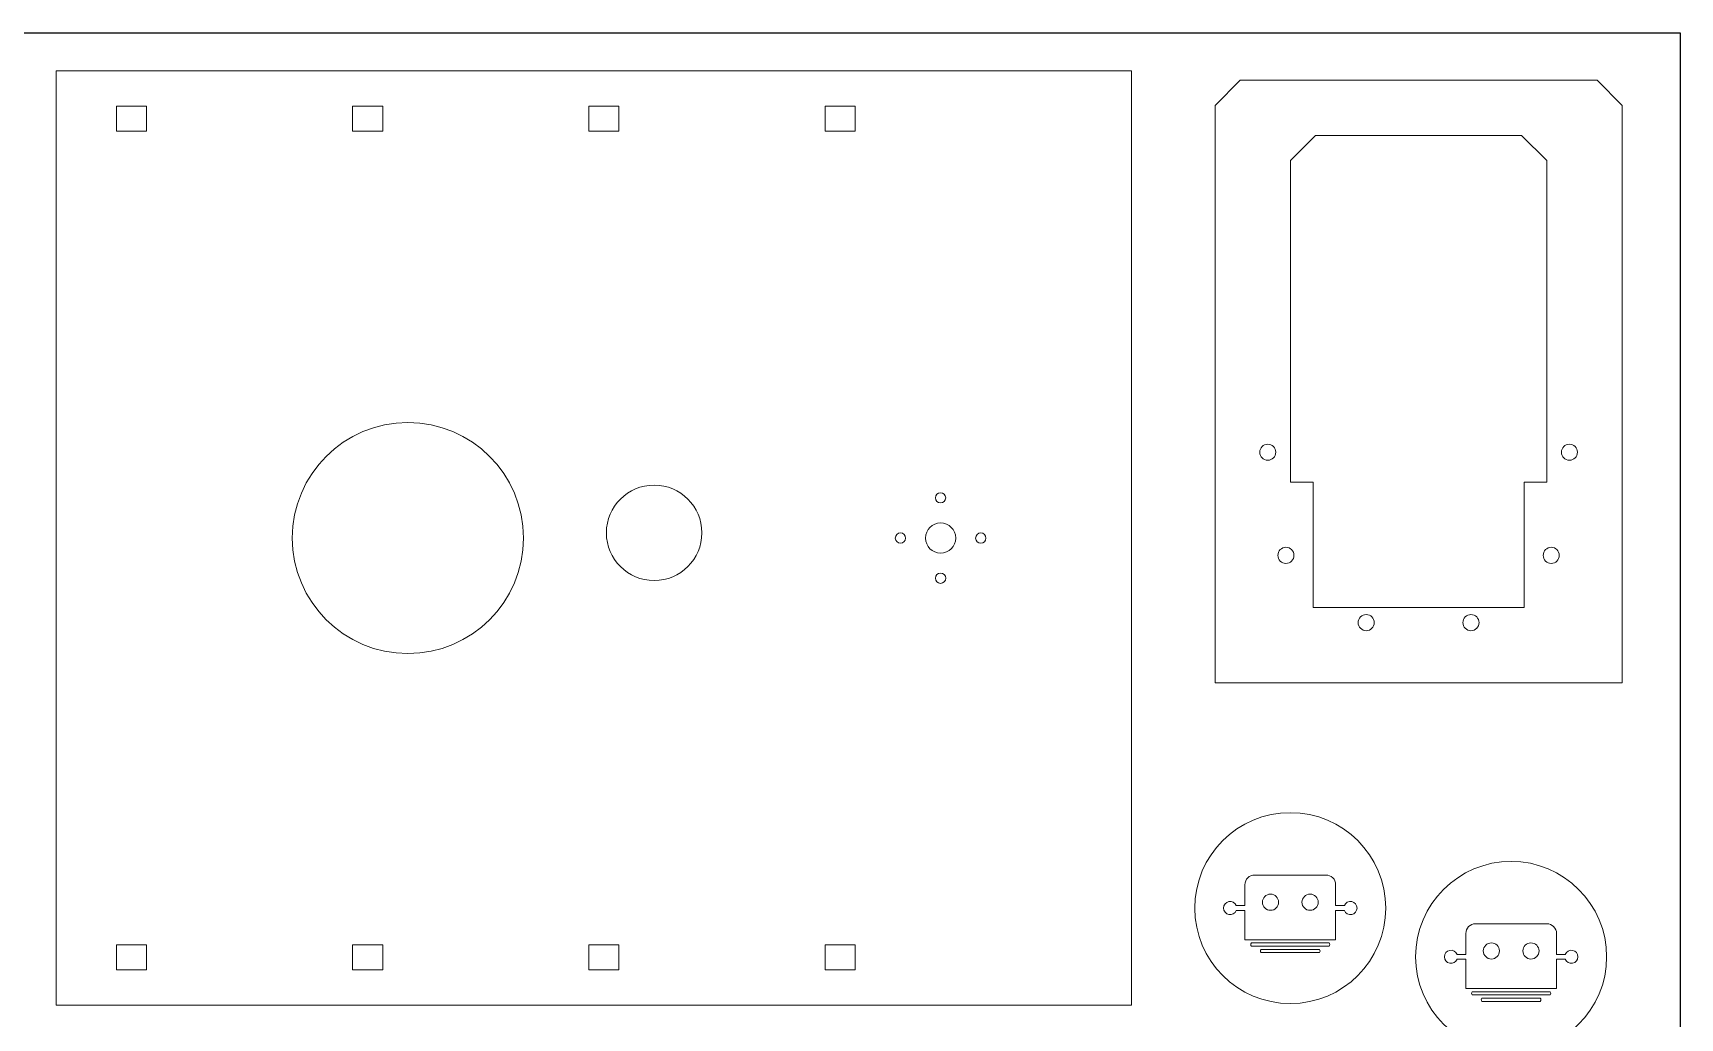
# Model space of a CAD drawing. Header units: millimetres. Extents: x 156 to 951, y 87 to 482.
# Drawn here: x 623.1 to 950.8, y 285.9 to 482 of the extents above; entities that cross this region are included whole.
import ezdxf

# ---------------------------------------------------------------- set-up
doc = ezdxf.new("R2010")
doc.units = ezdxf.units.MM

# ---------------------------------------------------------------- blocks, each defined once
blk = doc.blocks.new('Ust Plaka')
at = {"color": 7, "linetype": 'Continuous', "lineweight": 15}
for points in [[(-112.59, -132.1), (101.41, -132.1), (101.41, 53.9), (-112.59, 53.9)], [(-100.59, 41.9), (-94.59, 41.9), (-94.59, 46.9), (-100.59, 46.9)], [(-53.59, 41.9), (-47.59, 41.9), (-47.59, 46.9), (-53.59, 46.9)], [(-6.59, 41.9), (-0.59, 41.9), (-0.59, 46.9), (-6.59, 46.9)], [(40.41, 41.9), (46.41, 41.9), (46.41, 46.9), (40.41, 46.9)], [(-100.59, -125.1), (-94.59, -125.1), (-94.59, -120.1), (-100.59, -120.1)], [(-53.59, -125.1), (-47.59, -125.1), (-47.59, -120.1), (-53.59, -120.1)], [(-6.59, -125.1), (-0.59, -125.1), (-0.59, -120.1), (-6.59, -120.1)], [(46.41, -125.1), (46.41, -120.1), (40.41, -120.1), (40.41, -125.1)]]:
    blk.add_lwpolyline(points, close=True, dxfattribs=at)
for centre, radius in [((-42.59, -39.1), 23), ((6.41, -38.07), 9.5), ((63.41, -31.1), 1.02), ((55.41, -39.1), 1.02), ((63.41, -39.1), 3), ((71.41, -39.1), 1.03), ((63.41, -47.1), 1.03)]:
    blk.add_circle(centre, radius, dxfattribs=at)
blk = doc.blocks.new('On Logo')
at = {"color": 7, "linetype": 'Continuous', "lineweight": 15}
for points in [[(-44.68, 91.52), (-44.68, 87.35), (-46.41, 87.35, 5.199777), (-46.41, 86.38), (-44.68, 86.38), (-44.68, 80.56), (-26.63, 80.56), (-26.63, 86.38), (-24.9, 86.38, 5.199777), (-24.9, 87.35), (-26.63, 87.35), (-26.63, 91.52, 0.414214), (-28.57, 93.45), (-42.75, 93.45, 0.414214)], [(-43.39, 79.28), (-27.92, 79.28, 0.414214), (-27.92, 79.92), (-43.39, 79.92, 0.414214)], [(-41.46, 77.99), (-29.86, 77.99, 0.414214), (-29.86, 78.63), (-41.46, 78.63, 0.414214)]]:
    blk.add_lwpolyline(points, format="xyb", close=True, dxfattribs=at)
for centre, radius in [((-35.66, 86.86), 19), ((-39.59, 88.03), 1.61), ((-31.72, 88.03), 1.61)]:
    blk.add_circle(centre, radius, dxfattribs=at)
blk = doc.blocks.new('Kafa Alt Plaka')
at = {"color": 7, "linetype": 'Continuous', "lineweight": 15}
for points in [[(81.54, -114.62), (-33.46, -114.62), (-33.46, -195.62), (81.54, -195.62), (86.54, -190.62), (86.54, -119.62)], [(70.54, -129.62), (6.54, -129.62), (6.54, -134.12), (-18.46, -134.12), (-18.46, -176.12), (6.54, -176.12), (6.54, -180.62), (70.54, -180.62), (75.54, -175.62), (75.54, -134.62)]]:
    blk.add_lwpolyline(points, close=True, dxfattribs=at)
for centre in [(12.47, -125.1), (-8.06, -128.72), (-21.46, -144.69), (-21.46, -165.54), (-8.06, -181.51), (12.47, -185.13)]:
    blk.add_circle(centre, 1.6, dxfattribs=at)

msp = doc.modelspace()

# ---------------------------------------------------------------- linework, layer by layer
msp.add_lwpolyline([(155.84, 482.02), (950.84, 482.02), (950.84, 87.02), (155.84, 87.02)], close=True)

# ---------------------------------------------------------------- block references
for name, p in [('Ust Plaka', (740.29, 420.55)), ('On Logo', (908.94, 220.9)), ('On Logo', (952.89, 211.2))]:
    msp.add_blockref(name, p)
at = {"rotation": 90}
msp.add_blockref('Kafa Alt Plaka', (743.7, 386.06), dxfattribs=at)

doc.saveas('drawing.dxf')
